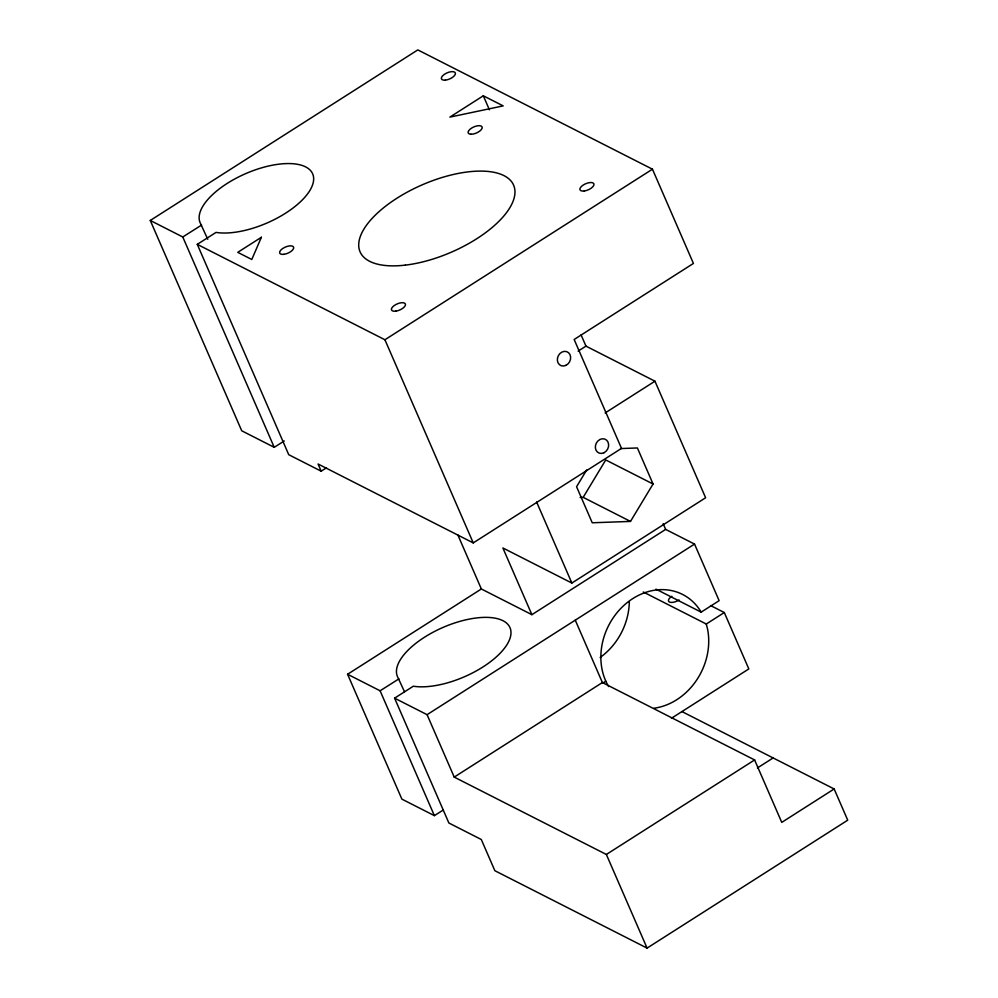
<?xml version="1.0" encoding="UTF-8"?>
<svg xmlns="http://www.w3.org/2000/svg" width="998" height="998" viewBox="0 0 998 998"><rect width="100%" height="100%" fill="white"/><g stroke="black" fill="none" stroke-linecap="round" stroke-linejoin="round"><path stroke-width="1.5" d="M586.687 469.958L576.57 486.725L592.251 522.777L630.486 521.418L653.054 484.005L637.385 447.965L620.556 448.564M580.112 497.466L583.169 497.353L605.736 459.953L653.054 484.005M207.771 239.283L200.598 223.689A61.352 26.896 -23.5 0 1 262.649 167.539A61.352 26.896 -23.5 0 1 308.07 193.2A61.352 26.896 -23.5 0 1 216.017 232.409L197.28 244.348L288.734 454.689L321.181 471.193L326.433 467.837M404.464 691.651L397.915 677.505A61.352 26.896 -23.5 0 1 459.978 621.342A61.352 26.896 -23.5 0 1 505.387 647.016A61.352 26.896 -23.5 0 1 413.334 686.212L394.597 698.163L427.082 714.68L694.533 544.085L719.134 600.671L701.157 612.136L655.985 589.169M427.082 714.68L454.227 777.105L602.393 682.545L754.613 759.94L781.758 822.377L834.153 788.969L847.726 820.181L647.078 948.1L494.858 870.705L481.286 839.493L448.888 823.013L394.597 698.163M284.268 440.966L274.225 447.316L241.728 430.787L150.274 220.458L417.813 49.9L652.455 169.198L693.423 263.435L574.149 339.482L621.505 448.389L473.239 542.9L318.063 463.995L321.181 471.193M483.319 95.796L449.873 117.115L503.167 105.888L483.319 95.796L489.407 109.792M197.28 244.348L384.916 339.757L652.455 169.198M578.104 351.146L585.963 346.131L654.95 381.199L705.623 497.765L571.854 583.044L502.88 547.964L531.884 614.668L665.654 529.402L694.533 544.085M605.112 412.972L654.95 381.199M443.162 810.089L434.38 815.64L401.882 799.124L347.591 674.261L481.36 588.982L531.884 614.668M605.811 681.147L602.655 683.156L575.247 620.12M643.298 592.001L706.272 624.024L724.299 612.535L748.824 668.934L671.454 718.261M454.227 777.105L606.36 854.463L754.613 759.94M757.407 767.961L773.126 757.944M150.274 220.458L182.771 236.975L201.596 225.074M347.591 674.261L380.101 690.791L398.913 678.877M583.169 497.353L630.486 521.418M710.601 605.574L724.299 612.535M681.933 711.574L834.153 788.969M701.157 612.136L700.945 611.724A61.352 51.846 -63 0 0 626.881 602.854A61.352 51.846 -63 0 0 608.643 686.562M581.098 334.929L585.963 346.131M663.183 523.725L665.654 529.402M536.625 502.019L571.854 583.044M384.916 339.757L473.239 542.9M606.36 854.463L647.078 948.1M457.833 534.878L481.36 588.982M182.771 236.975L274.225 447.316M380.101 690.791L434.38 815.64M706.272 624.024L707.57 629.114A61.352 51.846 -63 0 1 653.877 708.243M629.326 601.719A61.352 51.846 -63 0 1 600.135 657.482M679.089 599.998A7.572 3.318 -23.5 0 1 669.396 602.031A7.572 3.318 -23.5 0 1 671.866 596.317M261.389 237.274L251.783 259.48L237.749 252.344L261.389 237.274M445.432 80.127A7.572 3.318 -23.5 0 0 455.425 73.191A7.572 3.318 -23.5 0 0 444.31 74.376A7.572 3.318 -23.5 0 0 445.432 80.127M565.891 365.38A7.572 6.4 -63 0 0 568.573 352.718A7.572 6.4 -63 0 0 557.52 357.958A7.572 6.4 -63 0 0 565.891 365.38M603.94 452.768A7.572 6.4 -63 0 0 606.534 440.093A7.572 6.4 -63 0 0 595.507 445.407A7.572 6.4 -63 0 0 603.94 452.768M405.363 265.119A83.695 36.689 -23.5 0 0 514.506 187.886A83.695 36.689 -23.5 0 0 390.642 202.444A83.695 36.689 -23.5 0 0 405.363 265.119M470.919 134.243A7.572 3.318 -23.5 0 0 482.171 127.993A7.572 3.318 -23.5 0 0 472.341 127.644A7.572 3.318 -23.5 0 0 470.919 134.243M584.304 190.992A7.572 3.318 -23.5 0 0 593.935 183.919A7.572 3.318 -23.5 0 0 582.558 185.491A7.572 3.318 -23.5 0 0 584.304 190.992M284.018 254.315A7.572 3.318 -23.5 0 0 293.649 247.242A7.572 3.318 -23.5 0 0 282.272 248.814A7.572 3.318 -23.5 0 0 284.018 254.315M395.819 311.151A7.572 3.318 -23.5 0 0 405.438 304.078A7.572 3.318 -23.5 0 0 394.073 305.65A7.572 3.318 -23.5 0 0 395.819 311.151"/></g></svg>
